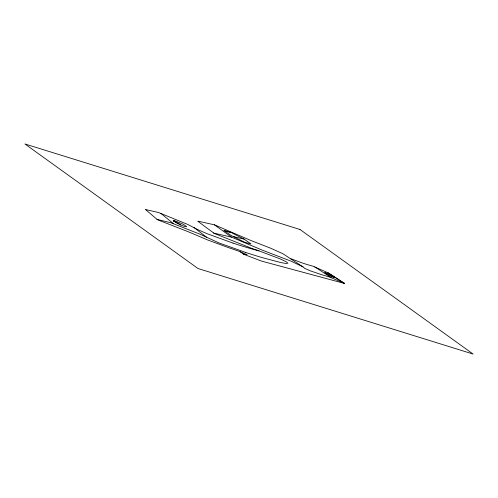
<?xml version="1.0" encoding="UTF-8"?>
<svg xmlns="http://www.w3.org/2000/svg" width="498" height="498" viewBox="0 0 498 498"><rect width="100%" height="100%" fill="white"/><g stroke="black" fill="none" stroke-linecap="round" stroke-linejoin="round"><path stroke-width="0.75" d="M243.553 254.167L243.783 254.198A2.627 0.367 21.7 0 1 244.026 254.254L247.12 254.708L239.14 251.303A35.825 4.986 21.7 0 0 235.535 250.046A133.532 18.582 21.7 0 1 227.866 247.4L207.473 239.893L188.12 231.688L157.436 219.724L145.534 209.54A2.428 0.336 21.7 0 1 145.802 209.596L157.885 212.353A8.559 1.189 21.7 0 1 159.186 212.789L187.491 224.312L197.806 229.64L206.589 233.5L233.083 243.136M344.299 283.269L329.464 276.981A8.447 1.177 21.7 0 0 328.506 276.683L326.14 276.01A54.288 7.557 21.7 0 1 320.675 274.367L310.379 270.862L304.608 268.341A3.063 0.423 21.7 0 1 304.266 268.024A10.719 1.494 21.7 0 0 303.033 266.897L282.939 253.762L270.725 248.234L254.279 241.823A39.081 5.441 21.7 0 1 251.944 240.945L214.414 224.816L198.621 221.311A3.511 0.492 21.7 0 0 198.279 221.243L197.831 221.261L214.184 233.381A2.285 0.317 21.7 0 0 214.657 233.581L251.397 248.253A62.617 8.715 21.7 0 0 255.038 249.51A87.629 12.195 21.7 0 1 259.396 251.011L280.2 258.91L286.082 261.687L287.944 263.205L285.976 263.467L280.673 262.539L262.689 257.752A122.52 17.05 21.7 0 1 245.732 252.461M174.176 220.465L173.173 220.508L176.031 222.625A15.052 2.092 21.7 0 0 177.991 223.664L182.698 225.799A5.154 0.716 21.7 0 0 183.974 226.285L186.713 226.789L184.254 224.891A14.921 2.079 21.7 0 0 182.262 223.807L173.958 220.421M224.847 231.041L230.879 232.423L244.095 239.09L251.023 243.958L244.798 242.308L230.779 235.299L223.795 230.288L230.879 232.423M233.22 236.519L244.095 239.09M303.021 266.891L291.224 261.232L262.315 250.152L231.502 237.141L213.555 233.052M245.732 252.461L218.939 242.931L200.321 234.334L171.791 223.092A10.663 1.482 21.7 0 0 170.441 222.65L157.511 219.5A2.876 0.398 21.7 0 0 157.287 219.444L156.976 219.475M290.944 258.792L303.705 263.454A43.693 6.082 21.7 0 0 308.175 264.83L312.115 265.944A6.779 0.946 21.7 0 1 313.037 266.231L328.288 272.91L344.361 283.331L343.688 283.231A5.478 0.759 21.7 0 1 343.085 283.082L261.693 261.133A9.624 1.338 21.7 0 1 260.809 260.852L243.777 254.316L240.142 251.664M173.497 220.969L173.777 221.087A11.149 1.55 21.7 0 1 174.941 221.622L177.12 222.706A15.027 2.092 21.7 0 1 178.695 223.571L180.818 225.009M328.058 272.798L344.043 283.144M314.711 266.853L331.145 277.591M214.414 224.816L231.502 237.141M194.058 227.574L206.701 237.372M173.752 221.124L174.362 221.616M160.941 213.449L173.578 223.751M258.985 250.88A92.684 12.898 21.7 0 1 233.052 243.105M324.87 272.499L326.943 274.081A25.012 3.48 21.7 0 0 329.427 275.525L334.239 277.697L333.206 276.788A22.547 3.137 21.7 0 0 328.686 274.137L324.901 272.481M300.001 229.485L24.9 143.953L197.999 268.515L473.1 354.047L300.001 229.485"/></g></svg>
